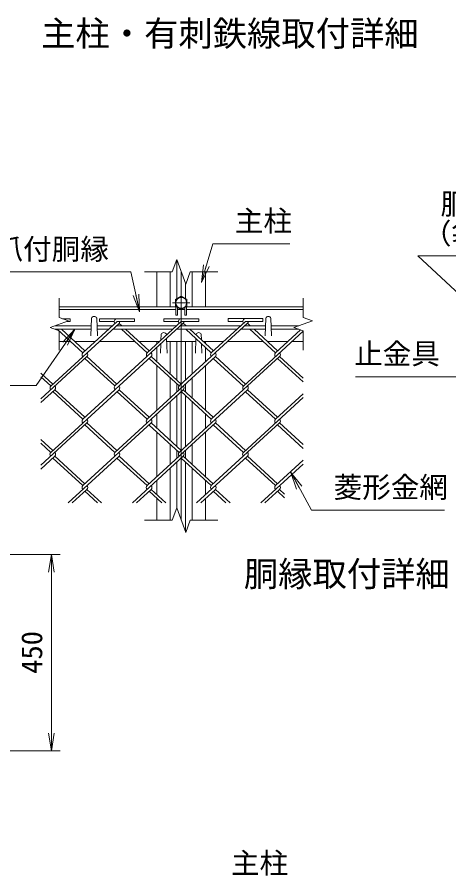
# Model space of a CAD drawing. Units: millimetres, scale not verified. Extents: x -4200 to 4200, y -2970 to 2970.
# Drawn here: x 1574 to 2565, y -588 to 1383 of the extents above; entities that cross this region are included whole.
import ezdxf
from ezdxf.enums import TextEntityAlignment as Align

# ---------------------------------------------------------------- set-up
doc = ezdxf.new("R2010")
doc.units = ezdxf.units.MM
doc.header["$LTSCALE"] = 20
doc.linetypes.add('USER1', pattern=[50.8, 31.75, -6.35, 6.35, -6.35])
doc.layers.add('0-1_D-TTL-TXT', color=7, linetype='Continuous')
for name, color, linetype, lineweight in [('0-3_D-STR1', 1, 'Continuous', 18), ('0-4_D-BMK', 2, 'USER1', 13), ('0-5_D-STR-DIM', 7, 'Continuous', 9), ('0-6_D-STR3', 3, 'Continuous', 13), ('0-A_0', 7, 'Continuous', 9), ('0-B_D-STR2', 7, 'Continuous', 9), ('0-C_D-STR-TXT', 7, 'Continuous', 9)]:
    doc.layers.add(name, color=color, linetype=linetype, lineweight=lineweight)
doc.styles.add('ＭＳ ゴシック', font='')
doc.styles.get('ＭＳ ゴシック').set_extended_font_data('MS Gothic')

# ---------------------------------------------------------------- blocks, each defined once
blk = doc.blocks.new('_Open')
at = {"layer": '0-A_0'}
blk.add_line((-20, 3.33), (0, 0), dxfattribs=at)
blk.add_lwpolyline([(-20, -3.33), (0, 0), (-20, 0)], dxfattribs=at)

msp = doc.modelspace()

# ---------------------------------------------------------------- linework, layer by layer
at = {"layer": '0-3_D-STR1'}
for p, q in [((1940.8, 825.49), (1940.8, 736.26)), ((1894.8, 718.02), (1894.8, 798.02)), ((1925.8, 718.02), (1925.8, 798.02)), ((1975.8, 718.02), (1975.8, 798.02)), ((2006.8, 718.02), (2006.8, 798.02)), ((1960.8, 770.54), (1960.8, 736.26)), ((1670.8, 718.02), (1938.3, 718.02)), ((1670.8, 712.02), (1938.3, 712.02)), ((1942.3, 712.02), (1959.3, 712.02)), ((1963.3, 718.02), (2230.8, 718.02)), ((1963.3, 712.02), (2230.8, 712.02)), ((1744.8, 691.76), (1743.4, 651.51)), ((1756.8, 691.76), (1758.21, 651.51)), ((2144.8, 691.76), (2143.4, 651.51)), ((2156.8, 691.76), (2158.21, 651.51)), ((1904.8, 654.77), (1904.34, 641.56)), ((1916.8, 654.77), (1916.86, 653.04)), ((1984.8, 654.77), (1984.75, 653.23)), ((1996.8, 654.77), (1997.26, 641.76)), ((1670.8, 638.02), (1696.98, 638.02)), ((1706.43, 638.02), (1753.02, 638.02)), ((1762.49, 638.02), (1844.44, 638.02)), ((1853.89, 638.02), (1900.47, 638.02)), ((1894.8, 632.82), (1894.8, 638.02)), ((1904.04, 632.82), (1903.3, 611.77)), ((1917.15, 644.83), (1918.3, 611.77)), ((1917.39, 638.02), (1984.22, 638.02)), ((1925.8, 563.46), (1925.8, 638.02)), ((1940.8, 638.02), (1940.8, 549.72)), ((1960.8, 638.02), (1960.8, 549.72)), ((1975.8, 563.46), (1975.8, 638.02)), ((1984.45, 644.81), (1983.3, 611.77)), ((1997.57, 632.8), (1998.3, 611.77)), ((2047.93, 638.02), (2001.34, 638.02)), ((2006.8, 633.02), (2006.8, 638.02)), ((2139.33, 638.02), (2057.17, 638.02)), ((2195.38, 638.02), (2148.8, 638.02)), ((2230.8, 638.02), (2204.86, 638.02)), ((1894.8, 591.85), (1894.8, 624.36)), ((2006.8, 591.87), (2006.8, 624.34)), ((1894.8, 480.56), (1894.8, 583.19)), ((2006.8, 480.56), (2006.8, 583.19)), ((1925.8, 508.97), (1925.8, 554.78)), ((1975.8, 508.97), (1975.8, 554.78)), ((1940.8, 541.04), (1940.8, 522.71)), ((1960.8, 541.04), (1960.8, 522.71)), ((1940.8, 514.03), (1940.8, 397.24)), ((1960.8, 514.03), (1960.8, 397.24)), ((1925.8, 410.98), (1925.8, 500.28)), ((1975.8, 410.98), (1975.8, 500.28)), ((1894.8, 439.39), (1894.8, 471.88)), ((2006.8, 439.39), (2006.8, 471.88)), ((1894.8, 328.08), (1894.8, 430.71)), ((2006.8, 328.08), (2006.8, 430.71)), ((1925.8, 356.49), (1925.8, 402.3)), ((1975.8, 356.49), (1975.8, 402.3)), ((1940.8, 388.56), (1940.8, 370.23)), ((1960.8, 388.56), (1960.8, 370.23)), ((1940.8, 361.55), (1940.8, 255.49)), ((1960.8, 361.55), (1960.8, 200.54)), ((1925.8, 228.02), (1925.8, 347.81)), ((1975.8, 228.02), (1975.8, 347.81)), ((1894.8, 286.91), (1894.8, 319.4)), ((2006.8, 286.91), (2006.8, 319.4)), ((1894.8, 228.02), (1894.8, 278.23)), ((2006.8, 228.02), (2006.8, 278.23))]:
    msp.add_line(p, q, dxfattribs=at)
for centre in [(1750.8, 689.26), (2150.8, 689.26), (1910.8, 652.27), (1990.8, 652.27)]:
    msp.add_arc(centre, 6.5, 22.61986, 157.38014, dxfattribs=at)
at = {"layer": '0-4_D-BMK'}
for p, q in [((1950.8, 798.02), (1950.8, 228.02)), ((1970.8, 727.02), (1930.8, 727.02))]:
    msp.add_line(p, q, dxfattribs=at)
at = {"layer": '0-5_D-STR-DIM'}
for p, q in [((1930.28, 798.02), (1866.8, 798.02)), ((2034.8, 798.02), (1971.32, 798.02)), ((1670.8, 738.02), (1670.8, 693.41)), ((2230.8, 738.02), (2230.8, 693.41)), ((1691.95, 685.71), (1670.8, 693.41)), ((1649.66, 670.32), (1691.95, 685.71)), ((1670.8, 662.63), (1649.66, 670.32)), ((1670.8, 662.63), (1670.8, 618.02)), ((2230.8, 662.63), (2230.8, 618.02)), ((1930.28, 228.02), (1940.54, 256.21)), ((1940.54, 256.21), (1961.06, 199.83)), ((1930.28, 228.02), (1866.8, 228.02)), ((1961.06, 199.83), (1971.32, 228.02)), ((2034.8, 228.02), (1971.32, 228.02)), ((1309.2, 149.02), (1672.81, 149.02)), ((1652.81, 109.02), (1652.81, -260.98)), ((1309.2, -300.98), (1672.81, -300.98))]:
    msp.add_line(p, q, dxfattribs=at)
for points in [[(1930.28, 798.02), (1940.54, 826.21), (1961.06, 769.83), (1971.32, 798.02)], [(2230.8, 662.63), (2209.66, 670.32), (2251.95, 685.71), (2230.8, 693.41)]]:
    msp.add_lwpolyline(points, dxfattribs=at)
at = {"layer": '0-6_D-STR3'}
for p, q in [((1938.3, 719.22), (1938.3, 699.02)), ((1942.3, 716.91), (1942.3, 699.02)), ((1959.3, 716.91), (1959.3, 699.02)), ((1963.3, 719.22), (1963.3, 699.02)), ((1938.3, 699.02), (1942.3, 699.02)), ((1959.3, 699.02), (1963.3, 699.02)), ((1660.48, 674.26), (1744.19, 674.26)), ((1757.41, 674.26), (1792.57, 674.26)), ((1802.04, 674.26), (1940.03, 674.26)), ((1949.26, 674.26), (2087.48, 674.26)), ((2096.72, 674.26), (2144.19, 674.26)), ((2157.41, 674.26), (2220.48, 674.26)), ((1660.82, 666.26), (1743.91, 666.26)), ((1757.69, 666.26), (1783.84, 666.26)), ((1793.31, 666.26), (1931.3, 666.26)), ((1940.53, 666.26), (2078.75, 666.26)), ((2087.99, 666.26), (2143.91, 666.26)), ((2157.69, 666.26), (2220.82, 666.26))]:
    msp.add_line(p, q, dxfattribs=at)
msp.add_lwpolyline([(1963.8, 734.52), (1950.8, 742.03), (1937.8, 734.52), (1937.8, 719.51), (1950.8, 712.01), (1963.8, 719.51)], close=True, dxfattribs=at)
msp.add_circle((1950.8, 727.02), 12.5, dxfattribs=at)
at = {"layer": '0-A_0'}
msp.add_lwpolyline([(2200.39, 862.71), (2023.07, 862.71), (1997.61, 775.57)], dxfattribs=at)
at = {"layer": '0-B_D-STR2'}
for p, q in [((1678.43, 690.63), (1696, 690.63)), ((1696, 684.23), (1696, 690.63)), ((1763.45, 684.23), (1763.45, 690.63)), ((1763.45, 690.63), (1843.45, 690.63)), ((1843.45, 684.23), (1843.45, 690.63)), ((1910.91, 684.23), (1910.91, 690.63)), ((1910.91, 690.63), (1990.91, 690.63)), ((1990.91, 684.23), (1990.91, 690.63)), ((2058.47, 684.33), (2058.47, 690.73)), ((2058.47, 690.73), (2138.47, 690.73)), ((2138.47, 684.33), (2138.47, 690.73)), ((1808.19, 679.89), (1651.27, 536.11)), ((1666.88, 674.26), (1665.06, 675.93)), ((1687.88, 684.23), (1696, 684.23)), ((1803.45, 684.23), (1724.99, 612.33)), ((1763.45, 684.23), (1797.03, 684.23)), ((1955.53, 680), (1798.61, 536.21)), ((1803.45, 684.23), (1843.45, 684.23)), ((1804.86, 674.26), (1803.45, 675.55)), ((1814.34, 674.26), (1808.19, 679.89)), ((1950.91, 684.23), (1872.44, 612.33)), ((1910.91, 684.23), (1944.48, 684.23)), ((2102.98, 680), (1946.07, 536.21)), ((1952.32, 674.26), (1950.79, 675.66)), ((1950.91, 684.23), (1990.91, 684.23)), ((1961.79, 674.26), (1955.53, 680)), ((2098.47, 684.33), (2019.9, 612.33)), ((2058.47, 684.33), (2092.05, 684.33)), ((2099.77, 674.26), (2098.25, 675.66)), ((2098.47, 684.33), (2138.47, 684.33)), ((2109.25, 674.26), (2102.98, 680)), ((1724.99, 612.33), (1666.14, 666.26)), ((1729.73, 616.67), (1675.61, 666.26)), ((1872.44, 612.33), (1813.59, 666.26)), ((1877.18, 616.67), (1823.07, 666.26)), ((2019.9, 612.33), (1961.05, 666.26)), ((2024.64, 616.67), (1970.52, 666.26)), ((2230.8, 661.79), (2093.63, 536.09)), ((2167.36, 612.33), (2108.5, 666.26)), ((2172.09, 616.67), (2117.98, 666.26)), ((2224.67, 664.86), (2167.36, 612.33)), ((1734.36, 603.77), (1628.3, 506.59)), ((1881.8, 603.76), (1724.88, 459.97)), ((1798.61, 536.21), (1729.62, 599.43)), ((1803.35, 540.55), (1734.36, 603.77)), ((2029.25, 603.76), (1872.34, 459.97)), ((1946.07, 536.21), (1877.07, 599.43)), ((1950.8, 540.55), (1881.81, 603.77)), ((2176.71, 603.76), (2019.79, 459.97)), ((2093.63, 536.09), (2024.52, 599.42)), ((2098.36, 540.43), (2029.25, 603.76)), ((2230.8, 545.52), (2171.97, 599.42)), ((2230.8, 554.2), (2176.71, 603.76)), ((1655.89, 540.55), (1628.3, 565.83)), ((1651.15, 536.21), (1628.3, 557.15)), ((1660.63, 527.53), (1628.3, 497.91)), ((1808.08, 527.53), (1651.15, 383.73)), ((1724.88, 459.97), (1655.89, 523.19)), ((1729.62, 464.31), (1660.63, 527.53)), ((1955.54, 527.53), (1798.61, 383.73)), ((1872.34, 459.97), (1803.35, 523.19)), ((1877.07, 464.31), (1808.08, 527.53)), ((2102.98, 527.52), (1946.07, 383.73)), ((2019.79, 459.97), (1950.8, 523.19)), ((2024.53, 464.31), (1955.54, 527.53)), ((2167.24, 459.96), (2098.66, 522.8)), ((2171.97, 464.3), (2102.98, 527.52)), ((2230.8, 518.21), (2167.24, 459.96)), ((2230.8, 509.53), (2093.52, 383.73)), ((1734.36, 451.29), (1628.3, 354.11)), ((1881.81, 451.29), (1724.88, 307.49)), ((1798.61, 383.74), (1729.62, 446.95)), ((1803.35, 388.07), (1734.36, 451.29)), ((2029.27, 451.29), (1872.34, 307.49)), ((1946.07, 383.73), (1877.49, 446.57)), ((1950.8, 388.07), (1881.81, 451.29)), ((2176.71, 451.28), (2019.79, 307.49)), ((2093.52, 383.73), (2024.53, 446.95)), ((2098.26, 388.07), (2029.27, 451.29)), ((2230.8, 393.04), (2171.97, 446.94)), ((2230.8, 401.72), (2176.71, 451.28)), ((1655.89, 388.07), (1628.3, 413.36)), ((1651.15, 383.73), (1628.3, 404.67)), ((1660.63, 375.05), (1628.3, 345.43)), ((1729.62, 311.84), (1660.63, 375.05)), ((1808.08, 375.05), (1691.27, 268.02)), ((1877.07, 311.84), (1808.08, 375.05)), ((1955.54, 375.05), (1838.73, 268.02)), ((2024.53, 311.84), (1955.54, 375.05)), ((2102.99, 375.05), (1986.19, 268.02)), ((2171.99, 311.84), (2102.99, 375.05)), ((1724.88, 307.49), (1655.89, 370.71)), ((1872.34, 307.49), (1803.35, 370.71)), ((2019.79, 307.49), (1950.8, 370.71)), ((2167.25, 307.49), (2098.26, 370.71)), ((2230.8, 357.05), (2133.64, 268.02)), ((2230.8, 365.73), (2167.25, 307.49)), ((1734.36, 298.81), (1700.75, 268.02)), ((1767.96, 268.02), (1734.36, 298.81)), ((1881.81, 298.81), (1848.2, 268.02)), ((1915.42, 268.02), (1881.81, 298.81)), ((2029.27, 298.81), (1995.66, 268.02)), ((2062.87, 268.02), (2029.27, 298.81)), ((2176.72, 298.81), (2143.11, 268.02)), ((2188.3, 288.2), (2176.72, 298.81)), ((1758.49, 268.02), (1729.62, 294.47)), ((1905.95, 268.02), (1877.07, 294.47)), ((2053.4, 268.02), (2024.53, 294.47)), ((2188.3, 279.52), (2171.99, 294.47))]:
    msp.add_line(p, q, dxfattribs=at)
for centre, start, end in [((1803.45, 684.23), 95, 222.5), ((1950.91, 684.23), 85, 222.5), ((2098.47, 684.33), 85, 222.5), ((1803.45, 684.23), 317.5, 0), ((1950.91, 684.23), 317.5, 0), ((2098.36, 684.23), 317.5, 0.89905), ((1729.73, 607.99), 137.5, 222.5), ((1729.73, 607.99), 317.5, 42.5), ((1877.18, 607.99), 137.5, 222.5), ((1877.18, 607.99), 317.5, 42.5), ((2024.64, 607.99), 137.5, 222.5), ((2024.64, 607.99), 317.5, 42.5), ((2172.09, 607.99), 137.5, 222.5), ((2172.09, 607.99), 317.5, 42.5), ((1656, 531.75), 137.5, 222.5), ((1656, 531.75), 317.5, 42.5), ((1803.45, 531.75), 137.5, 222.5), ((1803.45, 531.75), 317.5, 42.5), ((1950.91, 531.75), 137.5, 222.5), ((1950.91, 531.75), 317.5, 42.5), ((2098.36, 531.75), 137.5, 222.5), ((2098.36, 531.75), 317.5, 42.5), ((1729.62, 455.63), 137.5, 222.5), ((1729.62, 455.63), 317.5, 42.5), ((1877.07, 455.63), 137.5, 222.5), ((1877.07, 455.63), 317.5, 42.5), ((2024.64, 455.51), 137.5, 222.5), ((2024.64, 455.51), 317.5, 42.5), ((2172.09, 455.51), 137.5, 222.5), ((2172.09, 455.51), 317.5, 42.5), ((1655.88, 379.38), 137.5, 222.5), ((1655.88, 379.38), 317.5, 42.5), ((1803.33, 379.38), 137.5, 222.5), ((1803.33, 379.38), 317.5, 42.5), ((1950.79, 379.38), 137.5, 222.5), ((1950.79, 379.38), 317.5, 42.5), ((2098.25, 379.38), 137.5, 222.5), ((2098.25, 379.38), 317.5, 42.5), ((1729.62, 303.15), 137.5, 222.5), ((1729.62, 303.15), 317.5, 42.5), ((1877.07, 303.15), 137.5, 222.5), ((1877.07, 303.15), 317.5, 42.5), ((2024.64, 303.04), 137.5, 222.5), ((2024.64, 303.04), 317.5, 42.5), ((2172.09, 303.04), 137.5, 222.5), ((2172.09, 303.04), 317.5, 42.5)]:
    msp.add_arc(centre, 6.42, start, end, dxfattribs=at)
at = {"layer": '0-C_D-STR-TXT'}
for points in [[(2965.03, 834.91), (2493.81, 834.91), (2601.03, 735.25)], [(1526.3, 797.88), (1835.34, 797.88), (1854.84, 708.3)], [(2351.22, 557.47), (2595.04, 557.47), (2639.36, 702.62)], [(1436.83, 537.13), (1617.7, 537.13), (1705.69, 664.61)], [(2555.05, 251.11), (2249.55, 251.11), (2203.66, 336.19)]]:
    msp.add_lwpolyline(points, dxfattribs=at)

# ---------------------------------------------------------------- block references
at = {"layer": '0-5_D-STR-DIM', "xscale": 2, "yscale": 2}
for p, rotation in [((1652.81, 149.02), 90), ((1652.81, -300.98), 270)]:
    msp.add_blockref('_Open', p, dxfattribs=dict(at, rotation=rotation))
at = {"layer": '0-A_0', "xscale": 2, "yscale": 2, "rotation": 253.7123}
msp.add_blockref('_Open', (1997.05, 773.66), dxfattribs=at)
at = {"layer": '0-C_D-STR-TXT', "xscale": 2, "yscale": 2}
for p, rotation in [((1855.26, 706.35), 282.27872), ((1706.83, 666.26), 55.3852), ((2202.72, 337.95), 118.34149)]:
    msp.add_blockref('_Open', p, dxfattribs=dict(at, rotation=rotation))

# ---------------------------------------------------------------- texts
at = {"layer": '0-1_D-TTL-TXT', "style": 'ＭＳ ゴシック'}
for s, p in [('主柱・有刺鉄線取付詳細', (1629.11, 1299.03)), ('胴縁取付詳細', (2094.55, 58.65))]:
    msp.add_text(s, height=57.77, dxfattribs=at).set_placement(p, align=Align.BOTTOM_LEFT)
at = {"layer": '0-5_D-STR-DIM', "style": 'ＭＳ ゴシック'}
msp.add_text('450', height=48.09, rotation=90, dxfattribs=at).set_placement((1646.06, -124.48), align=Align.BOTTOM_LEFT)
at = {"layer": '0-C_D-STR-TXT', "style": 'ＭＳ ゴシック'}
for s, p in [('胴縁B.N M8x82', (2546.25, 915.63)), ('主柱', (2073.99, 876.44)), ('（袋ナット）', (2505.64, 847.75)), ('爪付胴縁', (1522.24, 811.87)), ('止金具', (2347.92, 571.71)), ('菱形金網', (2300.73, 265.34)), ('主柱', (2065.12, -597.42))]:
    msp.add_text(s, height=48.09, dxfattribs=at).set_placement(p, align=Align.BOTTOM_LEFT)

doc.saveas('drawing.dxf')
